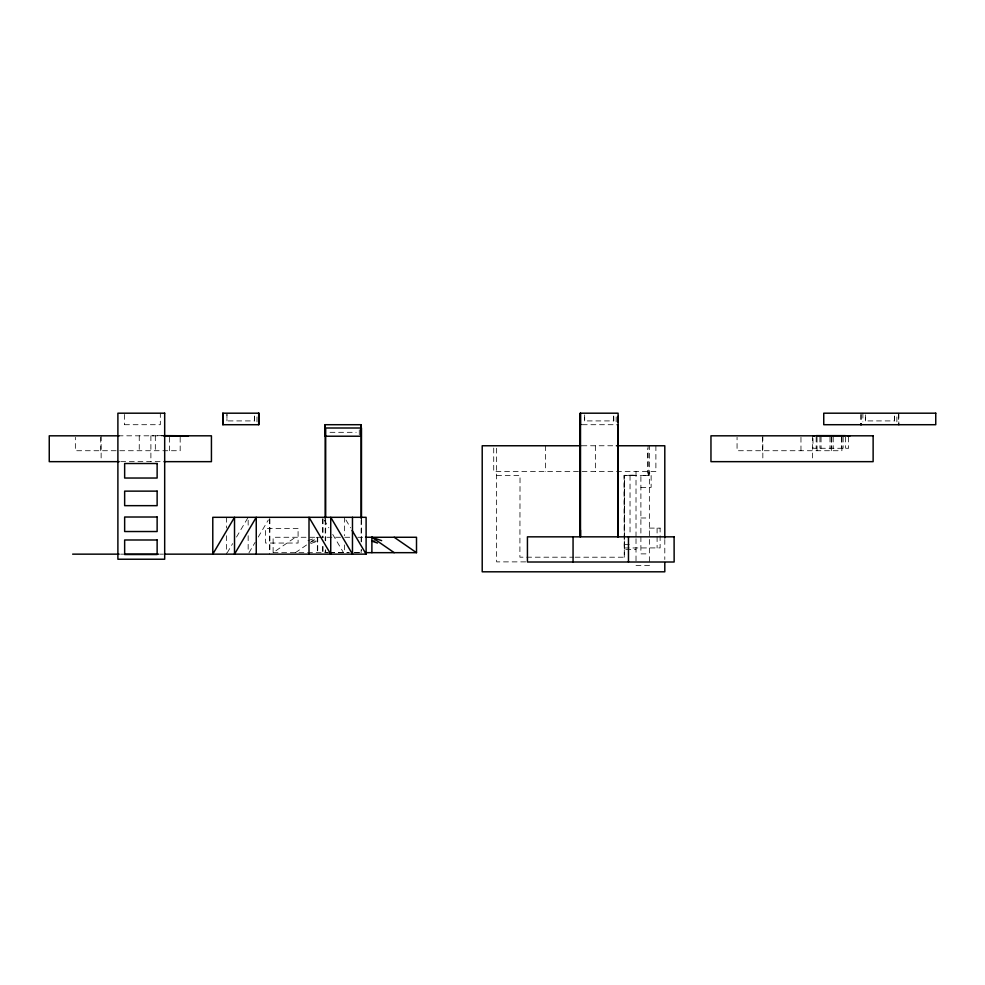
<?xml version="1.0" encoding="UTF-8"?>
<svg xmlns="http://www.w3.org/2000/svg" width="985" height="985" viewBox="0 0 985 985"><rect width="100%" height="100%" fill="white"/><g stroke="black" fill="none" stroke-linecap="round" stroke-linejoin="round"><path stroke-width="0.74" stroke-dasharray="4.92 3.69" d="M254.623 420.915L254.623 414.476L254.623 420.915L226.956 420.915L226.956 414.476L226.956 420.915M256.974 421.826L256.974 413.195M359.279 434.779L359.279 429.029M613.704 420.915L613.704 414.476L613.754 420.915L584.659 420.915L584.659 414.476L584.659 420.915M616.167 421.826L616.167 413.195M624.379 519.908L624.428 475.423L648.401 475.435L648.044 445.762M894.405 420.915L894.405 414.476L894.405 420.915L865.359 420.915L865.359 414.476L865.359 420.915M896.879 421.826L896.879 413.195M575.191 557.202L624.293 557.214L624.465 475.435M227.203 552.831L232.632 543.621M236.511 537.047L248.158 517.31L248.158 526.519M248.934 552.831L255.14 542.316M258.242 537.047L268.339 519.945M340.49 537.268L273.116 537.268L273.116 552.671L295.426 537.268M295.426 552.671L309.056 543.264M310.287 542.403L317.724 537.268L317.724 552.671M624.293 557.214L624.121 475.324L635.805 475.226L624.158 475.336L624.305 549.384L636.014 549.384M307.973 540.642L317.724 537.268M310.755 543.523L317.724 541.122L310.755 541.122M648.401 475.435L640.89 475.423L640.89 553.878L649.361 553.878M124.529 424.707L160.321 424.707L160.321 413.195M582.307 424.707L616.081 424.707M330.024 432.316L356.176 432.316M162.365 435.641L151.641 435.813M118.138 435.813L163.067 435.813M581.95 445.762L616.351 445.762M120.736 461.657L163.005 461.657M496.637 475.435L520.031 475.435L519.895 557.19L573.627 557.202M640.89 487.39L651.134 487.39L651.134 473.083L647.65 473.083L647.539 448.791M640.89 517.987L649.361 517.987M649.361 528.095L660.11 528.145M344.812 537.268L351.202 537.268M357.752 537.268L365.053 537.268M624.342 544.434L630.031 544.434M273.116 552.671L328.264 552.671M329.766 552.671L349.121 552.671M354.871 552.671L361.483 552.671L361.483 549.667M328.19 552.708L325.198 552.708L325.198 549.716M329.692 552.708L349.158 552.708M354.034 552.708L361.483 552.708M120.626 554.149L123.691 554.149M159.816 554.149L163.165 554.149M525.658 561.881L496.637 561.881L496.637 445.762M636.014 565.452L649.361 565.452L649.361 445.762M345.932 519.945L350.586 527.837M324.2 519.945L328.855 527.837M332.733 534.424L343.605 552.831M624.33 547.968L660.11 547.906L660.11 528.095M648.241 473.083L648.253 475.386M898.825 413.195L898.825 424.707M898.677 414.636L898.677 424.646M862.885 413.195L862.885 421.826M861.087 414.414L861.087 422.343M860.939 414.611L860.939 421.999M848.59 437.044L848.59 448.273L812.982 448.273L812.982 437.205M845.376 437.044L845.376 448.273M843.135 437.081L843.135 448.273M841.892 437.315L841.892 450.724L737.063 450.724L737.063 437.315M841.584 437.081L841.584 448.273M833.212 437.044L833.212 448.273M831.759 437.081L831.759 448.273M831.278 437.315L831.278 450.724M829.998 437.044L829.998 448.273M821.047 437.081L821.047 448.273M819.939 437.081L819.939 448.273M817.033 437.315L817.033 450.724M816.183 437.044L816.183 448.273M812.6 435.813L812.6 458.616M800.965 437.315L800.965 450.724M762.833 435.813L762.833 458.616M762.439 437.315L762.439 450.724M664.801 539.521L664.801 559.505M657.093 528.095L657.093 547.968M655.887 445.762L655.887 471.606L493.719 471.606L493.719 445.762M636.014 471.606L636.014 538.438M636.014 538.721L636.014 562.534M630.031 475.423L630.031 535.581M595.359 445.762L595.359 471.606M545.591 445.762L545.591 471.606M361.483 519.243L361.483 543.585M361.138 519.846L361.138 542.255M361.138 549.716L361.138 552.708M344.381 517.31L344.381 535.729M344.381 544.939L344.381 552.622M325.69 519.243L325.69 540.777M325.69 549.618L325.69 552.708M325.198 519.846L325.198 540.753M323.031 518.849L323.031 537.268M323.031 546.478L323.031 552.622M322.649 518.849L322.649 537.268M322.649 546.478L322.649 552.622M317.342 537.268L317.342 552.671M269.89 518.849L269.89 552.622M269.508 518.849L269.508 554.149M248.158 535.729L248.158 552.622M226.427 517.31L226.427 528.058M226.427 535.729L226.427 554.149M180.181 437.315L180.181 450.724L75.353 450.724L75.353 437.315M169.568 437.315L169.568 450.724M155.322 435.813L155.322 450.724M150.89 435.813L150.89 461.657M139.254 435.813L139.254 450.724M124.529 414.439L124.529 424.695M101.135 435.813L101.135 458.616M100.741 437.315L100.741 450.724M298.086 528.526L265.605 528.526L265.605 543.043L298.086 543.043L298.086 528.526"/><path stroke-width="1.48" d="M618.112 422.146L618.112 416.396M212.785 554.149L212.785 517.31L366.112 517.31L366.112 554.149L212.785 554.149L234.516 517.31L234.516 554.149L256.248 517.31L256.248 554.149M617.102 424.707L618.149 424.707L618.1 413.195L580.214 413.195L580.19 536.837L580.153 424.03L580.485 424.707M580.744 424.707L580.153 424.03M163.892 435.641L188.394 435.813M816.183 435.641L845.376 435.641M119.222 435.813L49.25 435.813L49.25 461.657L119.222 461.657M163.461 435.813L211.43 435.813L211.43 461.657L164.002 461.657M361.138 436.22L325.05 436.22L325.05 424.707L361.138 424.707L361.138 518.356M580.916 445.762L482.207 445.762L482.207 571.805L664.801 571.805L664.801 562.583M616.351 445.762L664.801 445.762L664.801 537.995M365.534 537.268L416.507 537.268L416.507 552.671L365.534 552.671M374.682 541.122L371.887 541.122L377.464 543.043M72.644 554.149L119.136 554.149M125.144 554.149L158.61 554.149M164.335 554.149L212.317 554.149M371.887 552.671L371.887 537.268L381.651 540.642M394.197 537.268L416.507 552.671M371.887 537.268L394.197 552.671M352.137 530.472L366.112 554.149M580.448 424.067L580.448 424.695M580.473 530.053L580.485 536.837L580.51 413.195M898.825 424.018L898.825 424.707M861.087 423.661L861.087 424.707M860.939 423.821L860.939 424.707M850.092 435.813L847.051 435.813M814.41 435.813L813.351 435.813M628.467 536.837L628.467 562.004M580.399 413.195L580.399 424.707M573.061 536.837L573.061 562.004M361.483 517.728L361.483 428.007L325.69 428.007L325.69 517.26M361.002 424.707L361.002 436.22M352.47 517.31L352.47 554.149L330.738 517.31L330.738 554.149L309.007 517.31L309.007 554.149M325.198 424.707L325.198 518.356M258.686 413.195L258.686 424.707M222.893 413.195L222.893 424.707M164.68 413.195L117.892 413.195L117.892 559.234L164.68 559.234L164.68 413.195M258.833 413.195L222.745 413.195L222.745 424.707L258.833 424.707L258.833 413.195M935.75 413.195L823.743 413.195L823.743 424.707L935.75 424.707L935.75 413.195M873.129 435.813L710.961 435.813L710.961 461.657L873.129 461.657L873.129 435.813M157.132 463.504L124.652 463.504L124.652 478.033L157.132 478.033L157.132 463.504M157.132 491.133L124.652 491.133L124.652 505.662L157.132 505.662L157.132 491.133M157.132 517.014L124.652 517.014L124.652 531.531L157.132 531.531L157.132 517.014M674.146 536.837L527.431 536.837L527.431 562.004L674.146 562.004L674.097 536.837M157.132 539.989L124.652 539.989L124.652 554.518L157.132 554.518L157.132 539.989M617.915 536.837L617.915 424.707L617.915 536.837"/></g></svg>
